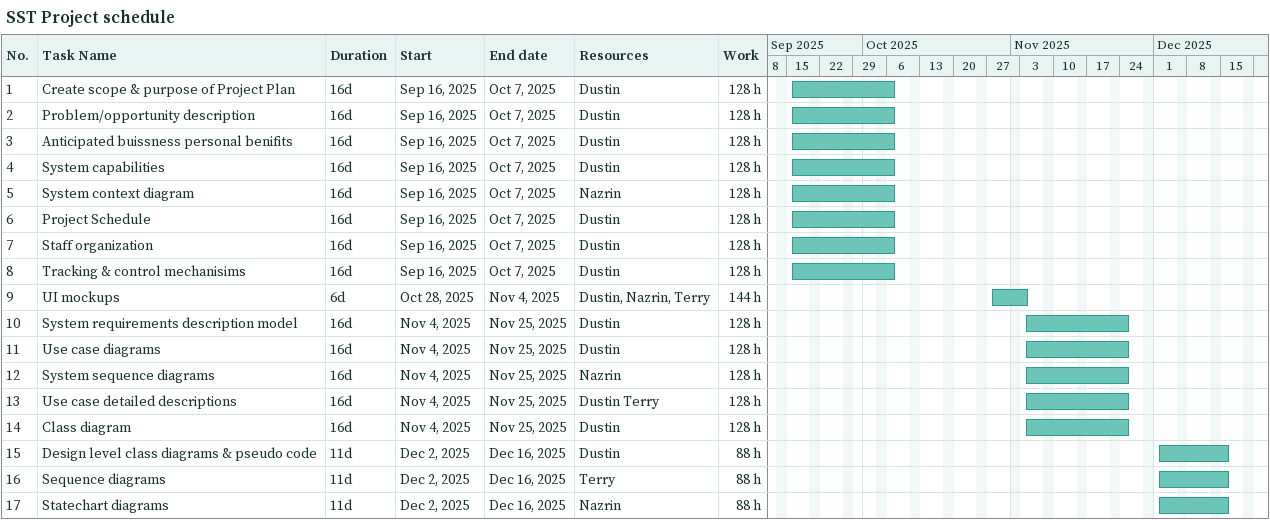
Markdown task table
SST Project schedule

| ID | Task | Duration | Start | Finish | Resources | Work (h) |
|---|---|---|---|---|---|---|
| 1 | Create scope & purpose of Project Plan | 16d | 2025-09-16 | 2025-10-07 | Dustin | 128 |
| 2 | Problem/opportunity description | 16d | 2025-09-16 | 2025-10-07 | Dustin | 128 |
| 3 | Anticipated buissness personal benifits | 16d | 2025-09-16 | 2025-10-07 | Dustin | 128 |
| 4 | System capabilities | 16d | 2025-09-16 | 2025-10-07 | Dustin | 128 |
| 5 | System context diagram | 16d | 2025-09-16 | 2025-10-07 | Nazrin | 128 |
| 6 | Project Schedule | 16d | 2025-09-16 | 2025-10-07 | Dustin | 128 |
| 7 | Staff organization | 16d | 2025-09-16 | 2025-10-07 | Dustin | 128 |
| 8 | Tracking & control mechanisims | 16d | 2025-09-16 | 2025-10-07 | Dustin | 128 |
| 9 | UI mockups | 6d | 2025-10-28 | 2025-11-04 | Dustin, Nazrin, Terry | 144 |
| 10 | System requirements description model | 16d | 2025-11-04 | 2025-11-25 | Dustin | 128 |
| 11 | Use case diagrams | 16d | 2025-11-04 | 2025-11-25 | Dustin | 128 |
| 12 | System sequence diagrams | 16d | 2025-11-04 | 2025-11-25 | Nazrin | 128 |
| 13 | Use case detailed descriptions | 16d | 2025-11-04 | 2025-11-25 | Dustin Terry | 128 |
| 14 | Class diagram | 16d | 2025-11-04 | 2025-11-25 | Dustin | 128 |
| 15 | Design level class diagrams & pseudo code | 11d | 2025-12-02 | 2025-12-16 | Dustin | 88 |
| 16 | Sequence diagrams | 11d | 2025-12-02 | 2025-12-16 | Terry | 88 |
| 17 | Statechart diagrams | 11d | 2025-12-02 | 2025-12-16 | Nazrin | 88 |
